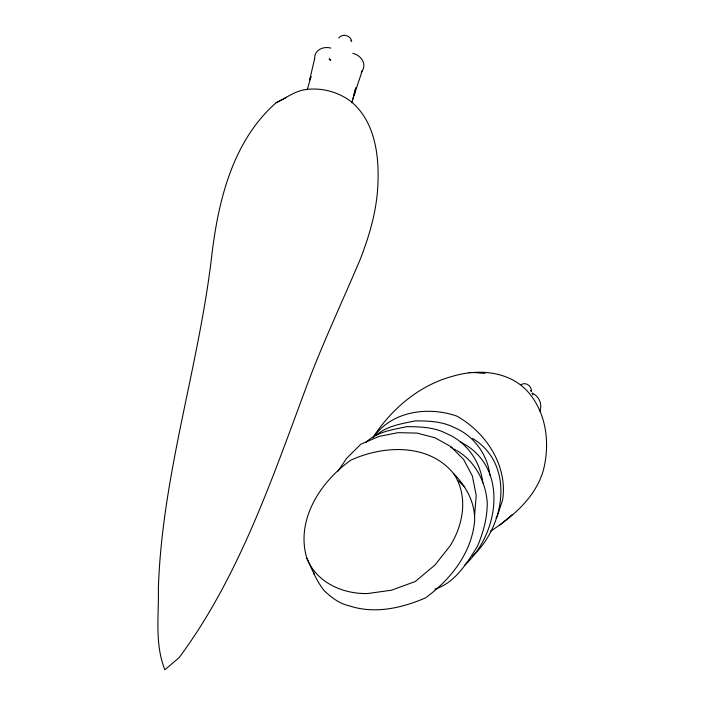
<?xml version="1.0" encoding="UTF-8"?>
<svg xmlns="http://www.w3.org/2000/svg" width="705" height="705" viewBox="0 0 705 705"><rect width="100%" height="100%" fill="white"/><g stroke="black" fill="none" stroke-linecap="round" stroke-linejoin="round"><path stroke-width="1.06" d="M474.527 516.342L476.201 495.289L472.341 475.954L463.564 459.413L450.759 446.547L434.923 437.743L417.043 433.099L398.096 432.658L379.008 436.439L360.863 444.194L346.534 458.47L338.1 471.099M353.064 98.911L355.761 87.843L351.892 102.824M314.571 58.85L309.68 79.929L311.011 76.572L307.354 89.429M355.117 91.791L354.139 95.157L362.255 70.694M496.047 518.052L497.272 516.298L502.647 499.801C507.767 465.353 486.009 432.5 456.743 416.065C428.217 406.15 391.813 410.989 373.571 437.144M372.716 437.823C391.689 408.618 419.792 384.701 453.905 375.932C480.572 368.142 513.231 371.782 530.971 395.505C546.93 416.532 549.733 444.679 543.493 469.777C535.747 497.351 513.214 516.324 490.239 531.473M276.157 102.727C232.809 140.833 218.435 199.991 211.835 255.016C198.881 367.041 161.983 475.373 158.361 588.631C158.977 615.641 154.51 644.053 164.882 669.75L179.132 657.642C237.629 578.638 270.068 484.511 303.996 393.284C320.458 348.032 341.079 304.507 359.867 260.215C369.596 235.435 377.131 209.57 377.959 182.798C379.087 153.778 374.47 120.907 350.79 101.291C337.783 91.738 321.383 87.367 305.353 89.606C294.461 91.148 285.886 98.215 276.157 102.727L286.538 97.343L286.019 97.572M365.921 442.458C376.558 431.795 392.703 429.662 406.9 426.64C420.392 426.728 434.483 427.168 446.626 433.637C466.534 441.876 480.537 461.652 482.793 482.907M375.844 435.681C386.366 425.882 401.709 423.749 415.368 420.867C428.622 420.929 442.458 421.334 454.408 427.644C473.707 435.575 487.587 454.566 489.913 475.179M472.332 556.298C504.912 526.644 515.425 464.331 472.623 438.475M464.727 565.102C498.241 534.663 508.922 470.094 464.375 444.124M338.735 37.973C342.471 33.126 350.649 35.409 351.716 41.313L350.746 40.687M499.863 525.084L512.368 514.535M434.87 589.124C455.007 582.938 466.851 563.269 477.417 546.357C483.295 532.407 487.331 517.99 487.252 502.718C485.807 481.762 475.082 461.167 456.734 450.504M521.039 384.692C525.824 381.528 531.72 386.146 531.403 391.442L530.565 390.614M468.878 372.478L485.251 372.927L478.589 372.689M329.2 59.793L330.768 60.198L329.314 58.577M460.594 442.035L463.467 443.648M450.442 446.988L452.231 447.992M454.02 449.006L455.809 450.01M453.412 473.363C428.702 443.189 383.256 445.128 350.693 460.259C320.528 481.656 295.457 520.008 306.807 558.06C311.866 569.05 316.413 580.85 323.921 590.367C331.359 597.584 339.519 603.727 349.874 606.027C374.813 614.17 401.956 608.098 425.45 597.902C450.715 579.607 471.821 552.764 474.632 520.792C475.161 502.515 466.023 486.036 453.412 473.363C468.534 495.28 463.582 524.388 450.107 545.864L434.959 565.013L415.307 581.51L391.478 590.208L367.834 593.504C342.894 594.28 316.192 582.445 306.807 558.06M458.303 480.792L464.701 486.952M313.619 572.099L313.981 574.09M352.826 53.263A13.888 11.351 16.4 0 1 361.189 72.166M314.73 58.753A13.897 11.342 17.9 0 1 330.856 48.072M539.845 411.209A14.065 13.386 45.2 0 0 532.002 393.029A37.612 35.691 48.6 0 1 532.883 394.888"/></g></svg>
